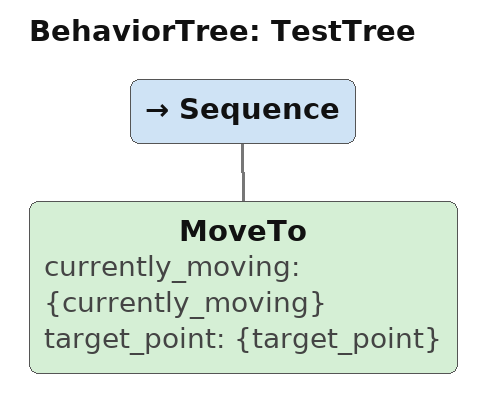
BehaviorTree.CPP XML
<?xml version="1.0" encoding="UTF-8"?>
<root BTCPP_format="4">
  <BehaviorTree ID="TestTree">
    <Sequence>
        <MoveTo currently_moving="{currently_moving}"
                target_point="{target_point}"/>
    </Sequence>
  </BehaviorTree>
</root>
